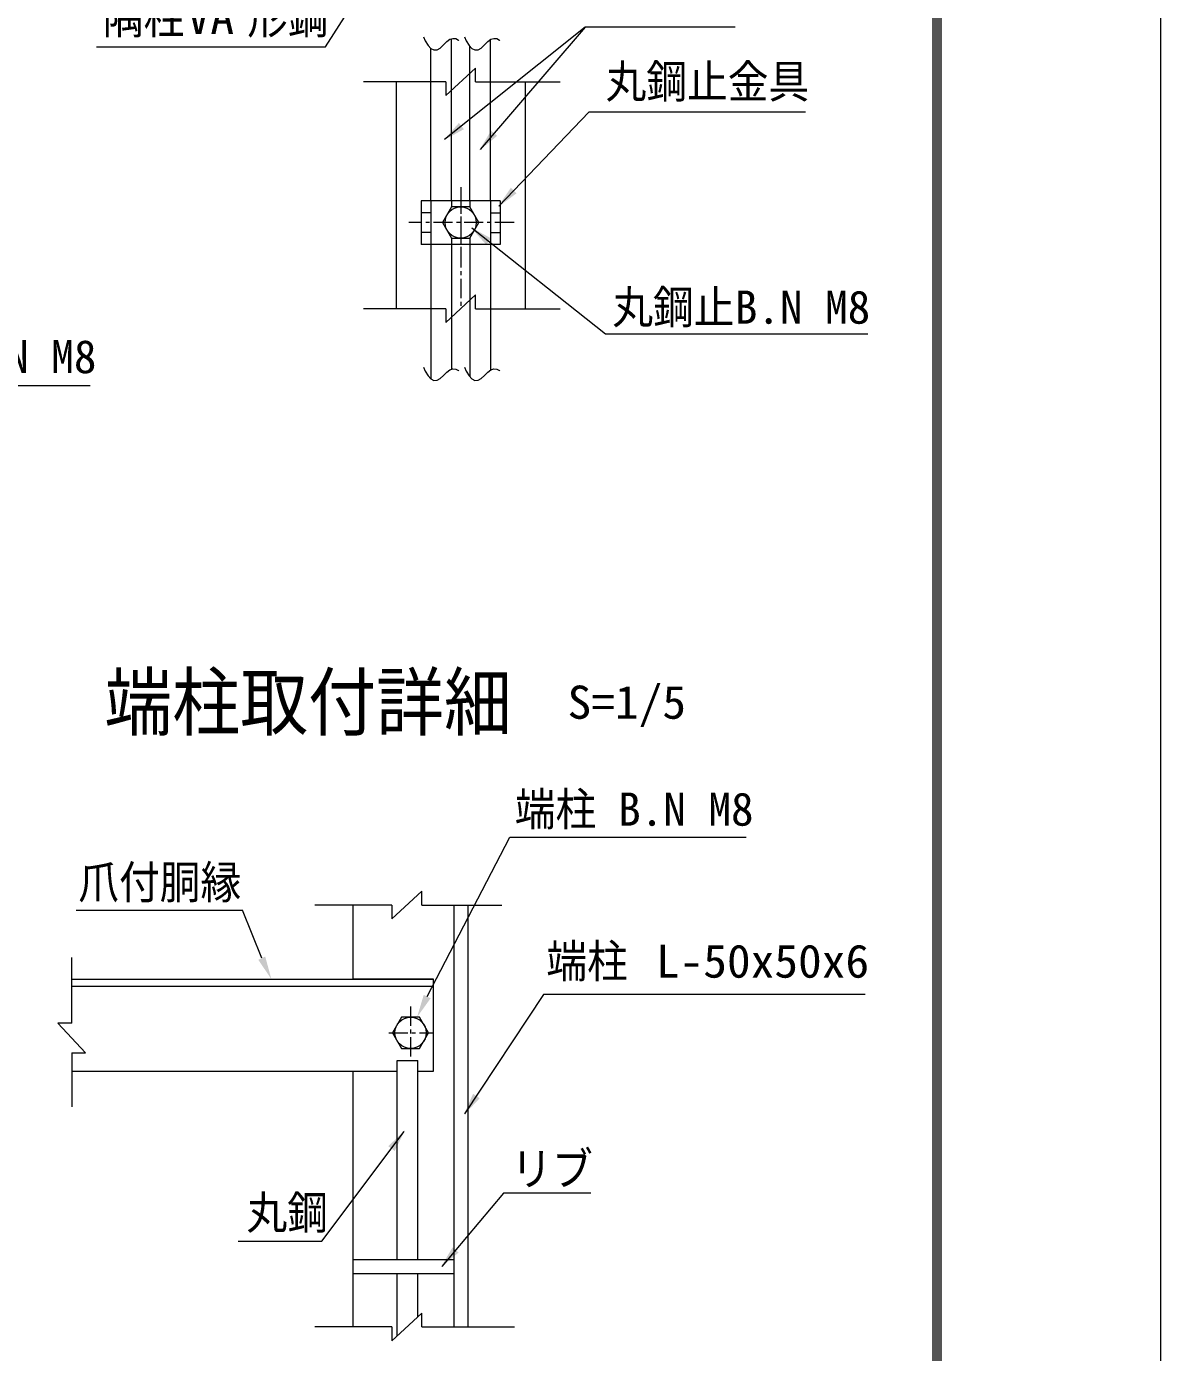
# Model space of a CAD drawing. Units: millimetres, scale not verified, with parts at other scales. Extents: x -4455 to 4455, y -3150 to 3150.
# Drawn here: x 2976 to 4455, y -442 to 1288 of the extents above; entities that cross this region are included whole.
import ezdxf
from ezdxf.enums import TextEntityAlignment as Align

# ---------------------------------------------------------------- set-up
doc = ezdxf.new("R2010")
doc.units = ezdxf.units.MM
doc.header["$LTSCALE"] = 20
doc.linetypes.add('USER1', pattern=[2, 1.25, -0.25, 0.25, -0.25])
doc.linetypes.add('USER3', pattern=[4.7625, 3.175, -1.5875])
doc.layers.add('0-7_7詳細', color=3, linetype='Continuous', lineweight=18)
doc.layers.add('0-E_D-TTL', color=7, linetype='Continuous', lineweight=18)
doc.styles.add('ＭＳ ゴシック', font='')
doc.styles.get('ＭＳ ゴシック').set_extended_font_data('MS Gothic')

msp = doc.modelspace()

# ---------------------------------------------------------------- linework, layer by layer
at = {"layer": '0-7_7詳細', "color": 1}
for p, q in [((3704.84, 1287.52), (3567.77, 1127.7)), ((3498.76, 22.48), (3606.31, 230.28)), ((3606.31, 230.28), (3914.79, 230.28)), ((3041.02, 134.98), (3257.96, 134.98)), ((3283.02, 72.47), (3257.96, 134.98))]:
    msp.add_line(p, q, dxfattribs=at)
at = {"layer": '0-7_7詳細', "color": 7}
for p, q in [((3530.46, 1060.88), (3530.46, 1272.2)), ((3581.36, 1060.88), (3581.36, 1271.2)), ((3503.46, 1060.88), (3503.46, 1259.82)), ((3554.36, 1060.88), (3554.36, 1262.59)), ((3458.41, 1216.06), (3458.41, 919.93)), ((3626.41, 1216.06), (3626.41, 919.93)), ((3594.01, 1060.88), (3490.81, 1060.88)), ((3490.81, 1060.88), (3490.81, 1003.88)), ((3594.01, 1060.88), (3594.01, 1003.88)), ((3594.01, 1003.88), (3490.81, 1003.88)), ((3503.46, 1003.88), (3503.46, 828.57)), ((3530.46, 1003.88), (3530.46, 840.95)), ((3554.36, 1003.88), (3554.36, 831.34)), ((3581.36, 1003.88), (3581.36, 839.95)), ((3402.11, 45.2), (3402.11, 141.8)), ((3534.11, -408.66), (3534.11, 141.8)), ((3552.11, -408.66), (3552.11, 141.8)), ((3035.19, 45.2), (3507.11, 45.2)), ((3035.19, 36.2), (3507.11, 36.2)), ((3507.11, 45.2), (3402.11, 45.2)), ((3424.61, 45.2), (3424.81, 45.2)), ((3507.11, -74.8), (3507.11, 45.2)), ((3459.42, -321.29), (3459.42, -60.87)), ((3459.42, -60.87), (3486.42, -60.87)), ((3486.42, -321.29), (3486.42, -60.87)), ((3035.19, -74.8), (3459.42, -74.8)), ((3402.11, -408.66), (3402.11, -74.8)), ((3486.42, -74.8), (3507.11, -74.8)), ((3534.11, -321.29), (3402.11, -321.29)), ((3534.11, -339.29), (3402.11, -339.29)), ((3459.42, -420.5), (3459.42, -339.29)), ((3486.42, -395.43), (3486.42, -339.29))]:
    msp.add_line(p, q, dxfattribs=at)
at = {"layer": '0-7_7詳細', "color": 4}
for p, q in [((3523.03, 1198.06), (3561.8, 1234.06)), ((3561.8, 1216.06), (3561.8, 1234.06)), ((3523.03, 1216.06), (3415.84, 1216.06)), ((3523.03, 1216.06), (3523.03, 1198.06)), ((3561.8, 1216.06), (3671.99, 1216.06)), ((3523.03, 901.93), (3561.8, 937.93)), ((3561.8, 919.93), (3561.8, 937.93)), ((3523.03, 919.93), (3415.84, 919.93)), ((3523.03, 919.93), (3523.03, 901.93)), ((3561.8, 919.93), (3671.99, 919.93)), ((3452.78, 123.8), (3491.56, 159.8)), ((3491.56, 141.8), (3491.56, 159.8)), ((3452.78, 141.8), (3352.33, 141.8)), ((3452.78, 141.8), (3452.78, 123.8)), ((3491.56, 141.8), (3595.92, 141.8)), ((3035.19, -12.37), (3035.19, 73.21)), ((3017.19, -12.37), (3053.19, -51.14)), ((3035.19, -12.37), (3017.19, -12.37)), ((3035.19, -51.14), (3035.19, -121.33)), ((3035.19, -51.14), (3053.19, -51.14)), ((3452.78, -426.66), (3491.56, -390.66)), ((3491.56, -408.66), (3491.56, -390.66)), ((3452.78, -408.66), (3352.33, -408.66)), ((3452.78, -408.66), (3452.78, -426.66)), ((3491.56, -408.66), (3612.61, -408.66))]:
    msp.add_line(p, q, dxfattribs=at)
at = {"layer": '0-7_7詳細', "color": 1, "linetype": 'USER1'}
for p, q in [((3542.41, 1078.79), (3542.41, 919.93)), ((3542.41, 1070.52), (3542.41, 993.95)), ((3611.96, 1032.38), (3474.61, 1032.38)), ((3477.11, 9.38), (3477.11, -60.01)), ((3448.54, -24.81), (3505.67, -24.81))]:
    msp.add_line(p, q, dxfattribs=at)
at = {"layer": '0-7_7詳細', "color": 1, "linetype": 'USER3'}
for p, q in [((3503.41, 1060.88), (3503.41, 1003.88)), ((3530.46, 1060.88), (3530.46, 1052.43)), ((3554.36, 1060.88), (3554.36, 1052.43)), ((3581.41, 1060.88), (3581.41, 1003.88)), ((3503.41, 1045.13), (3490.81, 1045.13)), ((3581.41, 1045.13), (3594.01, 1045.13)), ((3503.41, 1019.63), (3490.81, 1019.63)), ((3530.46, 1012.34), (3530.46, 1003.88)), ((3554.36, 1012.34), (3554.36, 1003.88)), ((3581.41, 1019.63), (3594.01, 1019.63))]:
    msp.add_line(p, q, dxfattribs=at)
at = {"layer": '0-7_7詳細', "color": 1}
for points in [[(3067.4, 1261.66), (3365.95, 1261.66), (3470.16, 1424.36)], [(4069.84, 25.14), (3650.37, 25.14), (3547.46, -130.69)], [(3252.16, -296.91), (3361.55, -296.91), (3468.86, -153.46)], [(3712.17, -234.18), (3598.33, -234.18), (3517.64, -329.61)]]:
    msp.add_lwpolyline(points, dxfattribs=at)
at = {"layer": '0-7_7詳細', "color": 7}
for points in [[(3900.4, 1287.52), (3704.84, 1287.52), (3521.49, 1140.79)], [(3992.25, 1176.48), (3709.71, 1176.48), (3592.19, 1053.99)], [(4073.51, 886.82), (3731.2, 886.82), (3556.94, 1025.07)], [(3059.03, 819.54), (2888.73, 819.54), (2868.08, 952.69)]]:
    msp.add_lwpolyline(points, dxfattribs=at)
at = {"layer": '0-7_7詳細', "color": 4}
for points in [[(3493.87, 1274.8), (3496.14, 1269.67), (3499.82, 1263.64), (3503.61, 1259.67), (3507.52, 1257.74), (3511.54, 1257.85), (3515.68, 1260.01), (3519.93, 1264.22), (3524.16, 1268.65), (3528.23, 1271.49), (3532.15, 1272.74), (3535.9, 1272.39), (3539.5, 1270.44), (3539.87, 1270.06)], [(3547.42, 1274.8), (3549.68, 1269.67), (3553.36, 1263.64), (3557.16, 1259.67), (3561.06, 1257.74), (3565.09, 1257.85), (3569.22, 1260.01), (3573.48, 1264.22), (3577.71, 1268.65), (3581.78, 1271.49), (3585.69, 1272.74), (3589.45, 1272.39), (3593.05, 1270.44), (3593.42, 1270.06)], [(3493.87, 843.55), (3496.14, 838.42), (3499.82, 832.39), (3503.61, 828.42), (3507.52, 826.49), (3511.54, 826.6), (3515.68, 828.76), (3519.93, 832.97), (3524.16, 837.4), (3528.23, 840.24), (3532.15, 841.48), (3535.9, 841.14), (3539.5, 839.19), (3539.87, 838.81)], [(3547.42, 843.55), (3549.68, 838.42), (3553.36, 832.39), (3557.16, 828.42), (3561.06, 826.49), (3565.09, 826.6), (3569.22, 828.76), (3573.48, 832.97), (3577.71, 837.4), (3581.78, 840.24), (3585.69, 841.48), (3589.45, 841.14), (3593.05, 839.19), (3593.42, 838.81)]]:
    msp.add_lwpolyline(points, dxfattribs=at)
at = {"layer": '0-7_7詳細'}
for points in [[(3565.93, 1032.38), (3554.17, 1052.75), (3530.65, 1052.75), (3518.89, 1032.38), (3530.65, 1012.02), (3554.17, 1012.02)], [(3500.63, -24.81), (3488.87, -4.44), (3465.35, -4.44), (3453.59, -24.81), (3465.35, -45.18), (3488.87, -45.18)]]:
    msp.add_lwpolyline(points, close=True, dxfattribs=at)
for centre in [(3542.41, 1032.38), (3477.11, -24.81)]:
    msp.add_circle(centre, 20.4, dxfattribs=at)
at = {"layer": '0-7_7詳細', "color": 7}
for points in [[(3519.92, 1139.54), (3540.09, 1162.35), (3546.6, 1154.22)], [(3590.81, 1052.54), (3607.81, 1077.8), (3615.33, 1070.59)], [(3555.37, 1026.31), (3582.11, 1011.75), (3575.64, 1003.59)]]:
    msp.add_solid(points, dxfattribs=at)
at = {"layer": '0-7_7詳細', "color": 1}
for points in [[(3566.47, 1126.18), (3582.05, 1152.34), (3589.96, 1145.56)], [(3287.57, 74.55), (3295.52, 45.2), (3278.48, 70.38)], [(3503.24, 20.27), (3485.51, -4.44), (3494.27, 24.69)], [(3546.36, -132.36), (3558.55, -104.45), (3567.24, -110.2)], [(3470.06, -151.86), (3456.26, -179), (3447.92, -172.76)], [(3516.35, -331.14), (3531.74, -304.86), (3539.7, -311.59)]]:
    msp.add_solid(points, dxfattribs=at)
at = {"layer": '0-E_D-TTL', "color": 2}
msp.add_lwpolyline([(-4454.7, 3150.21), (4455, 3150.21), (4455, -3150.21), (-4454.7, -3150.21)], close=True, dxfattribs=at)
at = {"layer": '0-E_D-TTL'}
for points in [[(-4168.31, 2916.86), (4168.62, 2916.86), (4168.62, -2916.87), (-4168.31, -2916.87)], [(-4165.66, 2914.21), (4165.97, 2914.21), (4165.97, -2914.21), (-4165.66, -2914.21)], [(-4163.01, 2911.56), (4163.31, 2911.56), (4163.31, -2911.56), (-4163.01, -2911.56)], [(-4160.36, 2908.91), (4160.66, 2908.91), (4160.66, -2908.91), (-4160.36, -2908.91)], [(-4157.71, 2906.26), (4158.01, 2906.26), (4158.01, -2906.26), (-4157.71, -2906.26)]]:
    msp.add_lwpolyline(points, close=True, dxfattribs=at)

# ---------------------------------------------------------------- texts
at = {"layer": '0-7_7詳細', "style": 'ＭＳ ゴシック'}
for s, width, p in [('隅柱', 0.9, (3075.74, 1265.71)), ('VA', 1.05, (3185.08, 1265.64)), ('形鋼', 0.9, (3263.7, 1265.8)), ('丸鋼止金具', 0.9, (3731.42, 1181.88)), ('丸鋼止', 0.9, (3740.22, 887.47)), ('S=1/5', 1.05, (3681.83, 371.92)), ('端柱', 0.9, (3612.97, 232.45)), ('爪付胴縁', 0.9, (3043.74, 137.16)), ('端柱', 0.9, (3654.16, 34.11)), ('L-50x50x6', 1.05, (3796.97, 34.11)), ('リブ', 0.9, (3608.48, -236.91)), ('丸鋼', 0.9, (3263.14, -294.07))]:
    msp.add_text(s, height=43.26, dxfattribs=dict(at, width=width)).set_placement(p, align=Align.BOTTOM_LEFT)
for p in [(3899.96, 887.47), (2890.89, 822.91), (3747.79, 232.45)]:
    msp.add_text('B.N M8', height=43.26, dxfattribs=at).set_placement(p, align=Align.BOTTOM_LEFT)
at = {"layer": '0-7_7詳細', "color": 7, "style": 'ＭＳ ゴシック', "width": 0.9}
msp.add_text('端柱取付詳細', height=72.14, dxfattribs=at).set_placement((3077.74, 349.12), align=Align.BOTTOM_LEFT)

doc.saveas('drawing.dxf')
